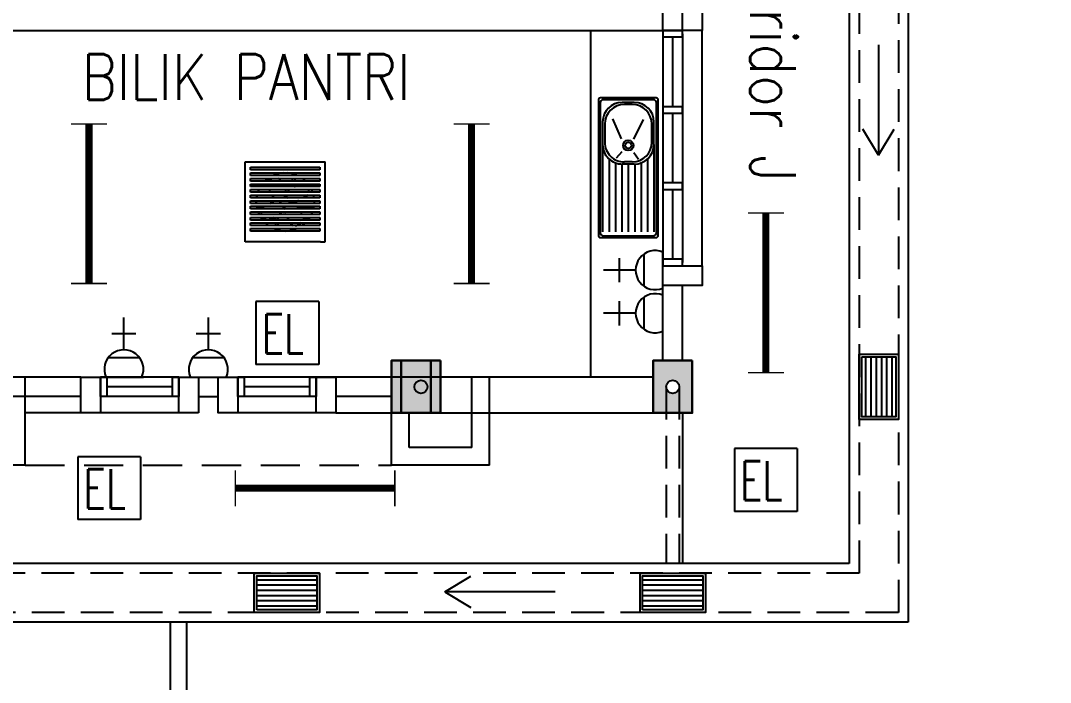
# Model space of a CAD drawing. Header units: inches. Extents: x 16928 to 514628, y -1471 to 241387.
# Drawn here: x 64228 to 72101, y 23425 to 28485 of the extents above; entities that cross this region are included whole.
import ezdxf
from ezdxf.enums import TextEntityAlignment as Align

# ---------------------------------------------------------------- set-up
doc = ezdxf.new("R2010")
doc.units = ezdxf.units.IN
doc.header["$MEASUREMENT"] = 0
doc.linetypes.add('DASHED2', pattern=[0.375, 0.25, -0.125])
doc.linetypes.add('HIDDEN', pattern=[0.375, 0.25, -0.125])
doc.layers.add('COLUMN', color=8, linetype='Continuous', lineweight=30)
doc.layers.add('t3', color=8, linetype='Continuous', lineweight=25)
for name, color, linetype in [('DOWNPIPE', 8, 'Continuous'), ('drain', 8, 'Continuous'), ('dxt_text', 4, 'Continuous'), ('Edges', 7, 'Continuous'), ('ELECT', 6, 'Continuous'), ('FITTING', 8, 'Continuous'), ('LW', 2, 'Continuous'), ('MSGRATING', 8, 'Continuous'), ('SAN', 8, 'Continuous'), ('SANITARY', 8, 'Continuous'), ('TB', 8, 'Continuous'), ('WALL', 1, 'Continuous'), ('WIN', 9, 'Continuous')]:
    doc.layers.add(name, color=color, linetype=linetype)
doc.styles.add('LAILA', font='romans.shx', dxfattribs={"width": 0.85})
doc.styles.add('ROMANS', font='ROMANS', dxfattribs={"width": 0.7})

# ---------------------------------------------------------------- blocks, each defined once
blk = doc.blocks.new('ARR')
at = {"layer": 'drain'}
for p, q in [((-2150568.8, -694433.7), (-2150768.5, -694314.1)), ((-2151412.9, -694433.7), (-2150568.8, -694433.7)), ((-2150568.8, -694433.7), (-2150768.5, -694553.3))]:
    blk.add_line(p, q, dxfattribs=at)
blk = doc.blocks.new('AW30')
at = {"layer": 'WALL'}
for points in [[(-2473393.4, -914141.5), (-2473243.4, -914141.5), (-2473243.4, -913866.5), (-2473393.4, -913866.5)], [(-2472643.4, -914141.5), (-2472493.4, -914141.5), (-2472493.4, -913866.5), (-2472643.4, -913866.5)]]:
    blk.add_lwpolyline(points, close=True, dxfattribs=at)
at = {"layer": 'WIN', "color": 1}
for p, q in [((-2473243.4, -913866.5), (-2472643.4, -913866.5)), ((-2473193.4, -913941.5), (-2472693.4, -913941.5)), ((-2473218.4, -914016.5), (-2472643.4, -914016.5))]:
    blk.add_line(p, q, dxfattribs=at)
at = {"layer": 'WIN', "color": 2}
blk.add_line((-2473243.4, -914141.5), (-2472643.4, -914141.5), dxfattribs=at)
at = {"layer": 'WIN', "color": 1}
for points in [[(-2473243.4, -914016.5), (-2473193.4, -914016.5), (-2473193.4, -913866.5), (-2473243.4, -913866.5)], [(-2472693.4, -914016.5), (-2472643.4, -914016.5), (-2472643.4, -913866.5), (-2472693.4, -913866.5)]]:
    blk.add_lwpolyline(points, close=True, dxfattribs=at)
blk = doc.blocks.new('Kit-sink')
at = {"layer": 'SAN'}
for p, q in [((0, 0), (0, -427)), ((1052, 15), (15, 15)), ((1028.5, 1.5), (38.5, 1.5)), ((1067, -427), (1067, 0)), ((13.5, -23.5), (13.5, -403.5)), ((355.5, -17.5), (183.5, -17.5)), ((339.5, -33.5), (199.5, -33.5)), ((355.5, -17.5), (1023.6, -17.5)), ((466.4, -66.5), (1023.6, -66.5)), ((1053.5, -403.5), (1053.5, -23.5)), ((164.8, -99.7), (316.1, -173.8)), ((417.9, -170.7), (467.3, -136.7)), ((496.2, -115.5), (1023.6, -115.5)), ((33.5, -167.5), (33.5, -259.5)), ((49.5, -183.5), (49.5, -243.5)), ((489.5, -183.5), (489.5, -243.5)), ((505.5, -164.5), (1023.6, -164.5)), ((505.5, -167.5), (505.5, -259.5)), ((505.5, -213.5), (1023.6, -213.5)), ((313, -266.5), (158.7, -331.3)), ((411.7, -263.4), (461.1, -306.6)), ((496.2, -311.5), (1023.6, -311.5)), ((505.5, -262.5), (1023.6, -262.5)), ((199.5, -393.5), (339.5, -393.5)), ((466.4, -360.5), (1023.6, -360.5)), ((15, -442), (1052, -442)), ((38.5, -428.5), (1028.5, -428.5)), ((183.5, -409.5), (355.5, -409.5)), ((355.5, -409.5), (1023.6, -409.5))]:
    blk.add_line(p, q, dxfattribs=at)
for radius in [40, 23.9]:
    blk.add_circle((362.5, -213.5), radius, dxfattribs=at)
for centre, radius, start, end in [((15, 0), 15, 90, 180), ((38.5, -23.5), 25, 90, 180), ((1028.5, -23.5), 25, 0, 90), ((1052, 0), 15, 0, 90), ((183.5, -167.5), 150, 90, 180), ((199.5, -183.5), 150, 90, 180), ((339.5, -183.5), 150, 0, 90), ((355.5, -167.5), 150, 0, 90), ((183.5, -259.5), 150, 180, 270), ((199.5, -243.5), 150, 180, 270), ((339.5, -243.5), 150, 270, 0), ((355.5, -259.5), 150, 270, 0), ((15, -427), 15, 180, 270), ((38.5, -403.5), 25, 180, 270), ((1028.5, -403.5), 25, 270, 0), ((1052, -427), 15, 270, 0)]:
    blk.add_arc(centre, radius, start, end, dxfattribs=at)
blk = doc.blocks.new('1 X 8W EL')
at = {"layer": 'ELECT', "color": 6}
for p, q in [((-240, 240), (-240, -240)), ((240, 240), (-240, 240)), ((240, 240), (240, -240)), ((240, -240), (-240, -240))]:
    blk.add_line(p, q, dxfattribs=at)
at = {"layer": 'ELECT', "color": 6, "style": 'ROMANS', "width": 0.7}
blk.add_text('EL', height=300, dxfattribs=at).set_placement((-196.2, -155.6))
blk = doc.blocks.new('YBC 1X36')
at = {"layer": 'FITTING', "color": 3}
for points, const_width in [([(-610, 137.6), (-610, -137.6)], 10.9), ([(610, 137.6), (610, -137.6)], 10.9), ([(-610, 0), (610, 0)], 54.6)]:
    blk.add_lwpolyline(points, dxfattribs=dict(at, const_width=const_width))
blk = doc.blocks.new('Exhaust Fan 8-Inch fr')
at = {"layer": 'Edges'}
for p, q in [((-5.91, 7.27), (5.91, 7.27)), ((-5.91, -4.54), (-5.91, 7.27)), ((-5.12, 6.08), (-5.12, 6.47)), ((-5.12, 6.47), (5.12, 6.47)), ((5.12, 6.47), (5.12, 6.08)), ((5.91, -4.54), (5.91, 7.27)), ((5.12, 6.08), (-5.12, 6.08)), ((-5.12, 5.26), (-5.12, 5.65)), ((-5.12, 5.65), (-0.31, 5.65)), ((-1.81, 5.26), (-5.12, 5.26)), ((-5.12, 4.43), (-5.12, 4.83)), ((-5.12, 4.83), (-2.54, 4.83)), ((-2.54, 4.83), (-3.05, 4.43)), ((-2.54, 4.83), (-1.91, 4.83)), ((-2.45, 4.51), (-1.91, 4.83)), ((-1.91, 4.83), (-0.99, 4.83)), ((-1.43, 5.42), (-1.81, 5.26)), ((-1.43, 5.26), (-1.81, 5.26)), ((-1.12, 5.54), (-1.43, 5.42)), ((-1.43, 5.42), (-1.43, 5.26)), ((-1.03, 5.26), (-1.43, 5.26)), ((-1.03, 5.56), (-1.12, 5.54)), ((-0.31, 5.65), (-1.03, 5.56)), ((-1.03, 5.56), (-1.03, 5.26)), ((1.03, 5.26), (-1.03, 5.26)), ((-0.9, 4.76), (-0.99, 4.83)), ((-0.99, 4.83), (1.03, 4.83)), ((-0.9, 4.76), (-0.72, 4.43)), ((-0.31, 5.65), (0.31, 5.65)), ((1.03, 5.56), (0.31, 5.65)), ((0.31, 5.65), (5.12, 5.65)), ((1.03, 5.56), (1.03, 5.26)), ((1.12, 5.54), (1.03, 5.56)), ((1.43, 5.26), (1.03, 5.26)), ((1.03, 4.83), (1.03, 4.43)), ((1.03, 4.83), (1.43, 4.83)), ((1.43, 5.42), (1.12, 5.54)), ((1.43, 5.42), (1.43, 5.26)), ((1.81, 5.26), (1.43, 5.42)), ((1.81, 5.26), (1.43, 5.26)), ((1.43, 4.83), (1.43, 4.43)), ((1.43, 4.83), (2.54, 4.83)), ((5.12, 5.26), (1.81, 5.26)), ((3.05, 4.43), (2.54, 4.83)), ((2.54, 4.83), (5.12, 4.83)), ((5.12, 5.65), (5.12, 5.26)), ((5.12, 4.83), (5.12, 4.43)), ((-3.05, 4.43), (-5.12, 4.43)), ((-5.12, 3.61), (-5.12, 4)), ((-5.12, 4), (-3.38, 4)), ((-3.69, 3.61), (-5.12, 3.61)), ((-5.12, 2.79), (-5.12, 3.18)), ((-5.12, 3.18), (-3.89, 3.18)), ((-3.89, 3.18), (-4.06, 2.79)), ((-3.89, 3.18), (-2.4, 3.18)), ((-3.38, 4), (-3.69, 3.61)), ((-2.65, 3.61), (-3.69, 3.61)), ((-3.38, 4), (-2.75, 4)), ((-2.52, 4.43), (-3.05, 4.43)), ((-2.71, 3.71), (-2.75, 4)), ((-2.75, 4), (-2.74, 4)), ((-2.7, 3.72), (-2.74, 4)), ((-2.74, 4), (-0.47, 4)), ((-2.7, 3.72), (-2.71, 3.71)), ((-2.65, 3.61), (-2.71, 3.71)), ((-2.64, 3.61), (-2.7, 3.72)), ((-2.64, 3.61), (-2.65, 3.61)), ((-0.24, 3.61), (-2.64, 3.61)), ((-2.52, 4.43), (-2.46, 4.51)), ((-2.51, 4.43), (-2.52, 4.43)), ((-2.51, 4.43), (-2.45, 4.51)), ((-0.72, 4.43), (-2.51, 4.43)), ((-2.45, 4.51), (-2.46, 4.51)), ((-2.18, 2.79), (-2.4, 3.18)), ((-2.4, 3.18), (-2.39, 3.18)), ((-2.16, 2.79), (-2.39, 3.18)), ((-2.39, 3.18), (0.01, 3.18)), ((1.03, 4.43), (-0.72, 4.43)), ((-0.47, 4), (-0.24, 3.61)), ((-0.47, 4), (1.03, 4)), ((1.03, 3.61), (-0.24, 3.61)), ((0.01, 3.18), (0.04, 3.13)), ((0.01, 3.18), (0.64, 3.18)), ((0.04, 3.13), (0.1, 2.79)), ((0.64, 3.18), (0.31, 2.79)), ((0.64, 3.18), (3.49, 3.18)), ((1.43, 4.43), (1.03, 4.43)), ((1.03, 4), (1.03, 3.61)), ((1.03, 4), (1.43, 4)), ((1.37, 3.61), (1.03, 3.61)), ((1.37, 3.61), (1.43, 3.64)), ((3.24, 3.61), (1.37, 3.61)), ((3.05, 4.43), (1.43, 4.43)), ((1.43, 4), (1.43, 3.64)), ((1.43, 3.64), (2.05, 4)), ((1.43, 4), (2.05, 4)), ((2.05, 4), (2.92, 4)), ((2.92, 4), (3.08, 3.89)), ((2.92, 4), (3.38, 4)), ((5.12, 4.43), (3.05, 4.43)), ((3.08, 3.89), (3.24, 3.61)), ((3.69, 3.61), (3.24, 3.61)), ((3.69, 3.61), (3.38, 4)), ((3.38, 4), (5.12, 4)), ((3.49, 3.18), (3.5, 3.15)), ((3.49, 3.18), (3.89, 3.18)), ((3.54, 2.79), (3.5, 3.15)), ((3.5, 3.15), (3.51, 3.14)), ((3.54, 2.79), (3.51, 3.14)), ((5.12, 3.61), (3.69, 3.61)), ((4.06, 2.79), (3.89, 3.18)), ((3.89, 3.18), (5.12, 3.18)), ((5.12, 4), (5.12, 3.61)), ((5.12, 3.18), (5.12, 2.79)), ((-4.06, 2.79), (-5.12, 2.79)), ((-5.12, 1.96), (-5.12, 2.36)), ((-5.12, 2.36), (-4.2, 2.36)), ((-4.25, 1.96), (-5.12, 1.96)), ((-5.12, 1.14), (-5.12, 1.53)), ((-5.12, 1.53), (-4.31, 1.53)), ((-4.31, 1.53), (-4.33, 1.36)), ((-4.31, 1.53), (-4.29, 1.53)), ((-4.29, 1.53), (-4.29, 1.14)), ((-4.29, 1.53), (-4.22, 1.53)), ((-4.22, 2.17), (-4.25, 1.96)), ((-4.22, 1.96), (-4.25, 1.96)), ((-4.2, 2.36), (-4.22, 2.17)), ((-4.22, 1.96), (-4.22, 2.17)), ((-1.63, 1.96), (-4.22, 1.96)), ((-4.22, 1.53), (-4.22, 1.52)), ((-4.22, 1.53), (-1.43, 1.53)), ((-4.2, 2.36), (-1.93, 2.36)), ((-2.18, 2.79), (-4.06, 2.79)), ((-2.16, 2.79), (-2.18, 2.79)), ((0.1, 2.79), (-2.16, 2.79)), ((-1.77, 2.08), (-1.93, 2.36)), ((-1.93, 2.36), (-1.91, 2.36)), ((-1.76, 2.09), (-1.91, 2.36)), ((-1.91, 2.36), (0.07, 2.36)), ((-1.76, 2.09), (-1.77, 2.08)), ((-1.77, 2.08), (-1.63, 1.96)), ((-1.76, 2.09), (-1.61, 1.96)), ((-1.61, 1.96), (-1.63, 1.96)), ((-0.35, 1.96), (-1.61, 1.96)), ((-1.43, 1.53), (-1.43, 1.52)), ((-1.43, 1.52), (-1.32, 1.53)), ((-1.43, 1.53), (-1.32, 1.53)), ((-1.32, 1.53), (-1.14, 1.53)), ((-1.14, 1.53), (-1.1, 1.52)), ((-1.14, 1.53), (-1.1, 1.53)), ((-1.1, 1.53), (-1.1, 1.52)), ((-1.1, 1.53), (-0.65, 1.53)), ((-0.67, 1.43), (-0.65, 1.53)), ((-0.65, 1.53), (0.61, 1.53)), ((-0.35, 1.96), (-0.33, 1.98)), ((0.31, 1.96), (-0.35, 1.96)), ((-0.33, 1.98), (-0.17, 2.04)), ((-0.17, 2.04), (-0.05, 2.05)), ((0, 2.1), (-0.05, 2.05)), ((-0.05, 2.05), (0, 2.06)), ((0.07, 2.36), (0, 2.1)), ((0, 2.06), (0.17, 2.03)), ((0.07, 2.36), (0.19, 2.36)), ((0.31, 2.79), (0.1, 2.79)), ((0.17, 2.03), (0.25, 1.99)), ((0.19, 2.36), (0.18, 2.29)), ((0.18, 2.29), (0.25, 1.99)), ((0.19, 2.36), (3.33, 2.36)), ((0.25, 1.99), (0.31, 1.96)), ((3.54, 2.79), (0.31, 2.79)), ((2.67, 1.96), (0.31, 1.96)), ((0.61, 1.53), (0.62, 1.49)), ((0.61, 1.53), (1.92, 1.53)), ((1.92, 1.53), (1.69, 1.4)), ((1.95, 1.53), (1.92, 1.52)), ((1.92, 1.53), (1.95, 1.53)), ((1.95, 1.53), (4.2, 1.53)), ((3.32, 2.34), (2.67, 1.96)), ((2.69, 1.96), (2.67, 1.96)), ((3.33, 2.33), (2.69, 1.96)), ((4.2, 1.96), (2.69, 1.96)), ((3.32, 2.34), (3.33, 2.36)), ((3.32, 2.34), (3.33, 2.33)), ((3.33, 2.33), (3.35, 2.36)), ((3.33, 2.36), (3.35, 2.36)), ((3.35, 2.36), (4.2, 2.36)), ((4.06, 2.79), (3.54, 2.79)), ((3.54, 2.79), (3.54, 2.79)), ((5.12, 2.79), (4.06, 2.79)), ((4.2, 2.34), (4.2, 2.36)), ((4.2, 2.36), (5.12, 2.36)), ((4.2, 2.34), (4.2, 2.33)), ((4.25, 1.96), (4.2, 2.33)), ((4.2, 2.33), (4.2, 1.96)), ((4.25, 1.96), (4.2, 1.96)), ((4.2, 1.52), (4.2, 1.53)), ((4.2, 1.53), (4.29, 1.53)), ((5.12, 1.96), (4.25, 1.96)), ((4.29, 1.53), (4.29, 1.14)), ((4.29, 1.53), (4.31, 1.53)), ((4.33, 1.36), (4.31, 1.53)), ((4.31, 1.53), (5.12, 1.53)), ((5.12, 2.36), (5.12, 1.96)), ((5.12, 1.53), (5.12, 1.14)), ((-4.3, 1.14), (-5.12, 1.14)), ((-5.12, 0.32), (-5.12, 0.71)), ((-5.12, 0.71), (-4.25, 0.71)), ((-4.19, 0.32), (-5.12, 0.32)), ((-4.33, 1.36), (-4.3, 1.14)), ((-4.29, 1.14), (-4.3, 1.14)), ((-2.3, 1.14), (-4.29, 1.14)), ((-4.25, 0.71), (-4.22, 0.55)), ((-4.25, 0.71), (-3.04, 0.71)), ((-4.22, 1.52), (-1.43, 1.52)), ((-4.22, 0.65), (-3.16, 0.65)), ((-4.22, 0.55), (-4.22, 0.65)), ((-4.22, 0.55), (-4.19, 0.32)), ((-3.53, 0.32), (-4.19, 0.32)), ((-3.37, 0.52), (-3.53, 0.32)), ((-0.3, 0.32), (-3.53, 0.32)), ((-3.37, 0.52), (-3.16, 0.65)), ((-3.16, 0.65), (-3.04, 0.71)), ((-3.04, 0.71), (-0.26, 0.71)), ((-2.3, 1.14), (-1.74, 1.46)), ((-0.61, 1.14), (-2.3, 1.14)), ((-1.74, 1.46), (-1.43, 1.52)), ((-1.43, 1.52), (-1.43, 1.52)), ((-1.1, 1.52), (-0.72, 1.42)), ((-0.72, 1.42), (-0.66, 1.37)), ((-0.66, 1.37), (-0.67, 1.43)), ((-0.65, 1.26), (-0.66, 1.37)), ((-0.61, 1.14), (-0.65, 1.26)), ((0.57, 1.14), (-0.61, 1.14)), ((-0.3, 0.32), (-0.23, 0.57)), ((-0.29, 0.32), (-0.3, 0.32)), ((-0.29, 0.32), (-0.27, 0.37)), ((-0.13, 0.32), (-0.29, 0.32)), ((-0.27, 0.37), (-0.22, 0.56)), ((-0.27, 0.37), (-0.12, 0.35)), ((-0.22, 0.56), (-0.26, 0.71)), ((-0.23, 0.57), (-0.26, 0.71)), ((-0.26, 0.71), (-0.26, 0.71)), ((-0.26, 0.71), (-0.01, 0.71)), ((-0.23, 0.57), (-0.22, 0.56)), ((-0.13, 0.32), (-0.12, 0.35)), ((-0.12, 0.32), (-0.13, 0.32)), ((-0.12, 0.32), (-0.01, 0.7)), ((-0.12, 0.35), (-0.02, 0.69)), ((1.97, 0.32), (-0.12, 0.32)), ((-0.02, 0.69), (-0.01, 0.71)), ((-0.01, 0.7), (-0.02, 0.69)), ((-0.01, 0.7), (0, 0.71)), ((-0.01, 0.71), (0, 0.71)), ((0, 0.71), (1.75, 0.71)), ((0.6, 1.22), (0.57, 1.14)), ((0.62, 1.14), (0.57, 1.14)), ((0.63, 1.39), (0.6, 1.22)), ((0.67, 1.44), (0.62, 1.49)), ((0.62, 1.49), (0.62, 1.48)), ((0.68, 1.43), (0.62, 1.48)), ((0.62, 1.48), (0.63, 1.39)), ((0.84, 1.19), (0.62, 1.14)), ((1.03, 1.14), (0.62, 1.14)), ((1.16, 1.31), (0.67, 1.44)), ((0.67, 1.44), (0.68, 1.43)), ((1.02, 1.34), (0.68, 1.43)), ((0.99, 1.15), (0.84, 1.19)), ((0.99, 1.15), (1.02, 1.34)), ((1.03, 1.14), (0.99, 1.15)), ((1.17, 1.3), (1.02, 1.34)), ((1.2, 1.14), (1.03, 1.14)), ((1.69, 1.4), (1.16, 1.31)), ((1.16, 1.31), (1.17, 1.3)), ((1.22, 1.31), (1.17, 1.3)), ((1.22, 1.31), (1.2, 1.14)), ((1.43, 1.14), (1.2, 1.14)), ((1.43, 1.34), (1.22, 1.31)), ((1.7, 1.39), (1.43, 1.34)), ((1.43, 1.34), (1.43, 1.14)), ((4.29, 1.14), (1.43, 1.14)), ((1.69, 1.4), (1.7, 1.39)), ((1.92, 1.52), (1.7, 1.39)), ((1.75, 0.71), (1.78, 0.65)), ((1.75, 0.71), (4.25, 0.71)), ((1.78, 0.65), (4.2, 0.65)), ((1.78, 0.65), (1.97, 0.32)), ((1.92, 1.52), (4.2, 1.52)), ((4.19, 0.32), (1.97, 0.32)), ((4.19, 0.32), (4.2, 0.38)), ((5.12, 0.32), (4.19, 0.32)), ((4.2, 0.38), (4.25, 0.71)), ((4.2, 0.65), (4.2, 0.38)), ((4.25, 0.71), (5.12, 0.71)), ((4.3, 1.14), (4.29, 1.14)), ((4.3, 1.14), (4.33, 1.36)), ((5.12, 1.14), (4.3, 1.14)), ((5.12, 0.71), (5.12, 0.32)), ((-5.12, -0.51), (-5.12, -0.11)), ((-5.12, -0.11), (-4.04, -0.11)), ((-3.87, -0.51), (-5.12, -0.51)), ((-5.12, -1.33), (-5.12, -0.94)), ((-5.12, -0.94), (-3.65, -0.94)), ((-3.35, -1.33), (-5.12, -1.33)), ((-4.04, -0.11), (-4.02, -0.14)), ((-4.04, -0.11), (-3.57, -0.11)), ((-4.02, -0.14), (-3.57, -0.14)), ((-4.02, -0.14), (-3.87, -0.51)), ((-3.43, -0.51), (-3.87, -0.51)), ((-3.65, -0.94), (-3.57, -1.04)), ((-3.65, -0.94), (-3.18, -0.94)), ((-3.57, -0.11), (-3.57, -0.14)), ((-3.57, -0.11), (-0.52, -0.11)), ((-3.57, -0.14), (-3.56, -0.29)), ((-3.57, -1.04), (-3.12, -1.04)), ((-3.57, -1.04), (-3.35, -1.33)), ((-3.56, -0.29), (-3.43, -0.51)), ((-1, -0.51), (-3.43, -0.51)), ((-2.71, -1.33), (-3.35, -1.33)), ((-3.13, -1.03), (-3.18, -0.94)), ((-3.18, -0.94), (-1.75, -0.94)), ((-2.71, -1.33), (-3.13, -1.03)), ((-3.13, -1.03), (-3.12, -1.04)), ((-2.71, -1.33), (-3.12, -1.04)), ((-3.12, -1.04), (-3.12, -1.04)), ((-2.34, -1.28), (-2.71, -1.33)), ((-2.71, -1.33), (-2.71, -1.33)), ((-2.65, -1.33), (-2.71, -1.33)), ((-2.71, -1.33), (-2.71, -1.33)), ((-2.33, -1.29), (-2.65, -1.33)), ((-1.43, -1.33), (-2.65, -1.33)), ((-1.75, -0.94), (-2.34, -1.28)), ((-2.34, -1.28), (-2.33, -1.29)), ((-1.91, -1.04), (-2.33, -1.29)), ((-1.72, -0.94), (-1.91, -1.04)), ((-1.91, -1.04), (-1.43, -1.04)), ((-1.75, -0.94), (-1.72, -0.94)), ((-1.72, -0.94), (-1.43, -0.94)), ((-1.43, -0.94), (-1.43, -1.04)), ((-1.43, -0.94), (-1.03, -0.94)), ((-1.43, -1.04), (-1.43, -1.33)), ((-1.03, -1.33), (-1.43, -1.33)), ((-1.03, -1.33), (-1.03, -0.94)), ((-1.03, -0.94), (0.29, -0.94)), ((0.51, -1.33), (-1.03, -1.33)), ((-0.7, -0.33), (-1, -0.51)), ((-0.97, -0.51), (-1, -0.51)), ((-0.7, -0.35), (-0.97, -0.51)), ((0.04, -0.51), (-0.97, -0.51)), ((-0.7, -0.35), (-0.5, -0.11)), ((-0.7, -0.33), (-0.52, -0.11)), ((-0.7, -0.33), (-0.7, -0.35)), ((-0.52, -0.11), (-0.5, -0.11)), ((-0.5, -0.11), (-0.1, -0.11)), ((-0.07, -0.33), (-0.1, -0.11)), ((-0.1, -0.11), (-0.09, -0.11)), ((-0.05, -0.32), (-0.09, -0.11)), ((-0.09, -0.11), (2.22, -0.11)), ((-0.05, -0.32), (-0.07, -0.33)), ((0.04, -0.51), (-0.07, -0.33)), ((0.05, -0.51), (-0.05, -0.32)), ((0.05, -0.51), (0.04, -0.51)), ((2.45, -0.51), (0.05, -0.51)), ((0.51, -1.33), (0.29, -0.94)), ((0.29, -0.94), (0.3, -0.94)), ((0.53, -1.33), (0.3, -0.94)), ((0.3, -0.94), (2.69, -0.94)), ((0.53, -1.33), (0.51, -1.33)), ((2.7, -1.33), (0.53, -1.33)), ((2.22, -0.11), (2.24, -0.14)), ((2.22, -0.11), (4.04, -0.11)), ((2.24, -0.14), (4.02, -0.14)), ((2.24, -0.14), (2.45, -0.51)), ((3.87, -0.51), (2.45, -0.51)), ((2.69, -0.94), (2.7, -1.04)), ((2.69, -0.94), (3.65, -0.94)), ((2.7, -1.04), (3.57, -1.04)), ((2.7, -1.04), (2.73, -1.29)), ((2.73, -1.29), (2.7, -1.33)), ((3.35, -1.33), (2.7, -1.33)), ((3.35, -1.33), (3.57, -1.04)), ((5.12, -1.33), (3.35, -1.33)), ((3.57, -1.04), (3.65, -0.94)), ((3.65, -0.94), (5.12, -0.94)), ((3.87, -0.51), (4.02, -0.14)), ((5.12, -0.51), (3.87, -0.51)), ((4.02, -0.14), (4.04, -0.11)), ((4.04, -0.11), (5.12, -0.11)), ((5.12, -0.11), (5.12, -0.51)), ((5.12, -0.94), (5.12, -1.33)), ((-5.12, -2.15), (-5.12, -1.76)), ((-5.12, -1.76), (-2.99, -1.76)), ((-2.47, -2.15), (-5.12, -2.15)), ((-5.12, -2.98), (-5.12, -2.58)), ((-5.12, -2.58), (-1.7, -2.58)), ((5.12, -2.98), (-5.12, -2.98)), ((-2.99, -1.76), (-2.47, -2.15)), ((-2.99, -1.76), (-1.43, -1.76)), ((-1.43, -2.15), (-2.47, -2.15)), ((-1.7, -2.58), (-1.43, -2.69)), ((-1.7, -2.58), (-1.43, -2.58)), ((-1.43, -1.76), (-1.43, -2.15)), ((-1.43, -1.76), (-1.03, -1.76)), ((-1.03, -2.15), (-1.43, -2.15)), ((-1.43, -2.58), (-1.43, -2.69)), ((-1.43, -2.58), (-1.03, -2.58)), ((-1.43, -2.69), (-1.12, -2.82)), ((-1.12, -2.82), (-1.03, -2.83)), ((-1.03, -2.15), (-1.03, -1.76)), ((-1.03, -1.76), (0.76, -1.76)), ((1.03, -2.15), (-1.03, -2.15)), ((-1.03, -2.83), (-1.03, -2.58)), ((-1.03, -2.58), (1.03, -2.58)), ((-1.03, -2.83), (0, -2.97)), ((0, -2.97), (1.03, -2.83)), ((0.88, -1.96), (0.76, -1.76)), ((0.76, -1.76), (0.78, -1.76)), ((0.89, -1.95), (0.78, -1.76)), ((0.78, -1.76), (2.35, -1.76)), ((0.89, -1.95), (0.88, -1.96)), ((0.88, -1.96), (1.03, -2.08)), ((0.89, -1.95), (1.15, -2.15)), ((1.03, -2.08), (1.03, -2.15)), ((1.03, -2.08), (1.13, -2.15)), ((1.13, -2.15), (1.03, -2.15)), ((1.03, -2.58), (1.03, -2.83)), ((1.03, -2.58), (1.43, -2.58)), ((1.03, -2.83), (1.12, -2.82)), ((1.12, -2.82), (1.43, -2.69)), ((1.15, -2.15), (1.13, -2.15)), ((1.49, -2.15), (1.15, -2.15)), ((1.43, -2.58), (1.43, -2.69)), ((1.43, -2.69), (1.7, -2.58)), ((1.43, -2.58), (1.7, -2.58)), ((1.49, -2.15), (1.7, -2.14)), ((1.56, -2.15), (1.49, -2.15)), ((1.56, -2.15), (1.69, -2.14)), ((2.47, -2.15), (1.56, -2.15)), ((1.7, -2.14), (1.69, -2.14)), ((2.35, -1.76), (1.7, -2.14)), ((1.7, -2.58), (5.12, -2.58)), ((2.35, -1.76), (2.99, -1.76)), ((2.47, -2.15), (2.99, -1.76)), ((5.12, -2.15), (2.47, -2.15)), ((2.99, -1.76), (5.12, -1.76)), ((5.12, -1.76), (5.12, -2.15)), ((5.12, -2.58), (5.12, -2.98)), ((5.21, -4.54), (-5.91, -4.54)), ((5.21, -4.54), (5.72, -4.54)), ((5.72, -4.54), (5.91, -4.54))]:
    blk.add_line(p, q, dxfattribs=at)
blk = doc.blocks.new('Exhaust Fan 15TGQZ')
at = {"xscale": 51.69785126039847, "yscale": 51.69785126039847, "zscale": 51.69785126039847}
blk.add_blockref('Exhaust Fan 8-Inch fr', (-310.2, -400.5), dxfattribs=at)
blk = doc.blocks.new('13A SSO 800mm')
at = {"layer": 'ELECT', "color": 6}
for p, q in [((-89.7, 289), (-89.7, 535.9)), ((-182.3, 412.5), (2.9, 412.5)), ((-239.4, 80.7), (60, 80.7))]:
    blk.add_line(p, q, dxfattribs=at)
blk.add_arc((-89.7, 139.3), 149.7, 336.97635, 203.02365, dxfattribs=at)
at = {"layer": 'TB', "color": 6, "linetype": 'Continuous'}
blk.add_line((31.7, 226.8), (-211.1, 226.8), dxfattribs=at)

msp = doc.modelspace()

# ---------------------------------------------------------------- hatches: boundary and pattern name
at = {"layer": 'COLUMN'}
h = msp.add_hatch(color=256, dxfattribs=at)
h.paths.add_polyline_path([(67138.6, 25885.5), (67288.6, 25885.5), (67288.6, 25735.5, 0.414214), (67238.6, 25685.5), (67138.6, 25685.5)])
h.paths.add_polyline_path([(67138.6, 25685.5), (67238.6, 25685.5, 0.414214), (67288.6, 25635.5), (67288.6, 25485.5), (67138.6, 25485.5)])
h.paths.add_polyline_path([(67288.6, 25635.5, 0.414214), (67338.6, 25685.5), (67438.6, 25685.5), (67438.6, 25485.5), (67288.6, 25485.5)])
h.paths.add_polyline_path([(67288.6, 25885.5), (67438.6, 25885.5), (67438.6, 25685.5), (67338.6, 25685.5, 0.414214), (67288.6, 25735.5)])
h = msp.add_hatch(color=256, dxfattribs=at)
h.paths.add_polyline_path([(69063.6, 25885.5), (69213.6, 25885.5), (69213.6, 25735.5, 0.414214), (69163.6, 25685.5), (69063.6, 25685.5)])
h.paths.add_polyline_path([(69063.6, 25685.5), (69163.6, 25685.5, 0.414214), (69213.6, 25635.5), (69213.6, 25485.5), (69063.6, 25485.5)])
h.paths.add_polyline_path([(69213.6, 25635.5, 0.414214), (69263.6, 25685.5), (69363.6, 25685.5), (69363.6, 25485.5), (69213.6, 25485.5)])
h.paths.add_polyline_path([(69213.6, 25885.5), (69363.6, 25885.5), (69363.6, 25685.5), (69263.6, 25685.5, 0.414214), (69213.6, 25735.5)])

# ---------------------------------------------------------------- linework, layer by layer
for points in [[(67363.6, 25885.5), (67063.6, 25885.5), (67063.6, 25485.5), (67363.6, 25485.5)], [(67438.6, 25885.5), (67138.6, 25885.5), (67138.6, 25485.5), (67438.6, 25485.5)], [(69363.6, 25885.5), (69063.6, 25885.5), (69063.6, 25485.5), (69363.6, 25485.5)]]:
    msp.add_lwpolyline(points, close=True, dxfattribs=at)
msp.add_solid([(67363.6, 25885.5), (67063.6, 25885.5), (67363.6, 25485.5), (67063.6, 25485.5)], dxfattribs=at)
at = {"layer": 'DOWNPIPE', "linetype": 'HIDDEN', "ltscale": 1000}
for p, q in [((69163.6, 25685.5), (69163.6, 24335.5)), ((69263.6, 25685.5), (69263.6, 24335.5))]:
    msp.add_line(p, q, dxfattribs=at)
at = {"layer": 'DOWNPIPE'}
for centre in [(67288.6, 25685.5), (69213.6, 25685.5)]:
    msp.add_circle(centre, 50, dxfattribs=at)
at = {"layer": 'drain', "linetype": 'DASHED2', "ltscale": 1000}
for points in [[(55863.6, 60410.5), (66938.6, 60410.5), (66938.6, 57910.5), (70938.6, 57910.5), (70938.6, 42460.5), (68938.6, 42460.5), (68938.6, 39485.5), (72438.6, 39485.5), (72438.6, 30960.5), (70938.6, 30960.5), (70938.6, 23960.5), (45988.6, 23960.5), (45988.6, 34410.5)], [(55863.6, 60110.5), (66638.6, 60110.5), (66638.6, 57610.5), (70638.6, 57610.5), (70638.6, 42760.5), (68638.6, 42760.5), (68638.6, 39185.5), (72138.6, 39185.5), (72138.6, 31260.5), (70638.6, 31260.5), (70638.6, 24260.5), (46288.6, 24260.5), (46288.6, 34110.5)]]:
    msp.add_lwpolyline(points, dxfattribs=at)
at = {"layer": 'dxt_text'}
msp.add_line((69288.6, 25485.5), (69288.6, 24335.5), dxfattribs=at)
at = {"layer": 'LW'}
for p, q in [((70563.6, 31335.5), (70563.6, 24335.5)), ((71013.6, 30885.5), (71013.6, 23885.5)), ((68586.1, 28410.5), (68586.1, 25760.5)), ((69438.6, 26610.5), (69438.6, 28410.5)), ((70563.6, 24335.5), (59313.6, 24335.5)), ((71013.6, 23885.5), (63063.6, 23885.5)), ((65374, 21860.5), (65374, 23885.5)), ((65499, 21735.5), (65499, 23885.5))]:
    msp.add_line(p, q, dxfattribs=at)
at = {"layer": 'LW', "linetype": 'HIDDEN', "ltscale": 1200}
msp.add_line((64263.6, 25085.5), (67063.6, 25085.5), dxfattribs=at)
at = {"layer": 'MSGRATING'}
for p, q in [((70688.6, 25915.5), (70688.6, 25455.5)), ((70728.6, 25915.5), (70728.6, 25455.5)), ((70768.6, 25915.5), (70768.6, 25455.5)), ((70808.6, 25915.5), (70808.6, 25455.5)), ((70848.6, 25915.5), (70848.6, 25455.5)), ((70888.6, 25915.5), (70888.6, 25455.5)), ((66033.6, 24210.5), (66493.6, 24210.5)), ((66033.6, 24170.5), (66493.6, 24170.5)), ((68983.6, 24210.5), (69443.6, 24210.5)), ((68983.6, 24170.5), (69443.6, 24170.5)), ((66033.6, 24130.5), (66493.6, 24130.5)), ((68983.6, 24130.5), (69443.6, 24130.5)), ((66033.6, 24090.5), (66493.6, 24090.5)), ((66033.6, 24050.5), (66493.6, 24050.5)), ((68983.6, 24090.5), (69443.6, 24090.5)), ((68983.6, 24050.5), (69443.6, 24050.5)), ((66033.6, 24010.5), (66493.6, 24010.5)), ((68983.6, 24010.5), (69443.6, 24010.5))]:
    msp.add_line(p, q, dxfattribs=at)
for points in [[(70638.6, 25935.5), (70938.6, 25935.5), (70938.6, 25435.5), (70638.6, 25435.5)], [(70658.6, 25915.5), (70918.6, 25915.5), (70918.6, 25455.5), (70658.6, 25455.5)], [(66013.6, 23960.5), (66013.6, 24260.5), (66513.6, 24260.5), (66513.6, 23960.5)], [(68963.6, 23960.5), (68963.6, 24260.5), (69463.6, 24260.5), (69463.6, 23960.5)], [(66033.6, 23980.5), (66033.6, 24240.5), (66493.6, 24240.5), (66493.6, 23980.5)], [(68983.6, 23980.5), (68983.6, 24240.5), (69443.6, 24240.5), (69443.6, 23980.5)]]:
    msp.add_lwpolyline(points, close=True, dxfattribs=at)
at = {"layer": 'WALL'}
for p, q in [((69138.6, 28410.5), (69138.6, 29485.5)), ((69288.6, 28410.5), (69288.6, 29485.5)), ((63138.6, 28410.5), (69288.6, 28410.5)), ((69138.6, 25885.5), (69138.6, 26610.5)), ((69288.6, 25885.5), (69288.6, 26460.5)), ((64688.6, 25760.5), (63138.6, 25760.5)), ((64263.6, 25085.5), (64263.6, 25760.5)), ((65438.6, 25760.5), (65888.6, 25760.5)), ((69063.6, 25760.5), (66488.6, 25760.5)), ((67678.6, 25220.5), (67678.6, 25760.5)), ((67813.6, 25085.5), (67813.6, 25760.5)), ((64688.6, 25610.5), (63138.6, 25610.5)), ((65588.6, 25610.5), (65738.6, 25610.5)), ((67063.6, 25610.5), (66638.6, 25610.5)), ((67063.6, 25085.5), (67063.6, 25485.5)), ((67198.6, 25220.5), (67198.6, 25490.5)), ((67363.6, 25485.5), (69063.6, 25485.5)), ((67678.6, 25220.5), (67198.6, 25220.5)), ((64263.6, 25085.5), (63063.6, 25085.5)), ((67813.6, 25085.5), (67063.6, 25085.5))]:
    msp.add_line(p, q, dxfattribs=at)
for points in [[(69138.6, 28410.5), (69138.6, 28560.5), (69438.6, 28560.5), (69438.6, 28410.5)], [(69138.6, 26460.5), (69138.6, 26610.5), (69438.6, 26610.5), (69438.6, 26460.5)]]:
    msp.add_lwpolyline(points, close=True, dxfattribs=at)
at = {"layer": 'WIN'}
for p, q in [((69138.6, 28410.5), (69138.6, 26610.5)), ((69213.6, 27827.1), (69213.6, 28360.5)), ((69288.6, 28385.5), (69288.6, 26635.5)), ((69213.6, 27243.8), (69213.6, 27777.1)), ((69213.6, 26660.5), (69213.6, 27193.8)), ((64688.6, 25485.5), (64263.6, 25485.5)), ((66638.6, 25485.5), (67063.6, 25485.5))]:
    msp.add_line(p, q, dxfattribs=at)
for points in [[(69288.6, 28360.5), (69288.6, 28410.5), (69138.6, 28410.5), (69138.6, 28360.5)], [(69288.6, 27777.1), (69288.6, 27827.1), (69138.6, 27827.1), (69138.6, 27777.1)], [(69288.6, 27193.8), (69288.6, 27243.8), (69138.6, 27243.8), (69138.6, 27193.8)], [(69288.6, 26610.5), (69288.6, 26660.5), (69138.6, 26660.5), (69138.6, 26610.5)]]:
    msp.add_lwpolyline(points, close=True, dxfattribs=at)

# ---------------------------------------------------------------- block references
msp.add_blockref('Exhaust Fan 15TGQZ', (66561.7, 27429.8))
at = {"layer": 'drain'}
for p, rotation in [((765219.6, -2123112.1), 270), ((-2083097.8, -670316.6), 180)]:
    msp.add_blockref('ARR', p, dxfattribs=dict(at, rotation=rotation))
at = {"layer": 'dxt_text', "rotation": 270}
for p in [(64751.1, 27085.5), (67676.1, 27085.5), (69926.1, 26404.2)]:
    msp.add_blockref('YBC 1X36', p, dxfattribs=at)
at = {"layer": 'dxt_text'}
for name, p in [('1 X 8W EL', (66267.7, 26096.8)), ('1 X 8W EL', (69926.1, 24973.3)), ('1 X 8W EL', (64906.1, 24910.5)), ('YBC 1X36', (66479.2, 24910.5))]:
    msp.add_blockref(name, p, dxfattribs=at)
at = {"layer": 'SANITARY', "rotation": 270}
msp.add_blockref('Kit-sink', (69087.6, 27893.9), dxfattribs=at)
at = {"layer": 'TB', "color": 6, "linetype": 'Continuous', "rotation": 90}
for p in [(69219.3, 26667.3), (69219.3, 26337.7)]:
    msp.add_blockref('13A SSO 800mm', p, dxfattribs=at)
at = {"layer": 'TB', "color": 6, "linetype": 'Continuous'}
for p in [(65107.6, 25679.8), (65753.3, 25679.8)]:
    msp.add_blockref('13A SSO 800mm', p, dxfattribs=at)
at = {"layer": 'WIN', "xscale": -1}
for p in [(-2407804.8, 939627), (-2406754.8, 939627)]:
    msp.add_blockref('AW30', p, dxfattribs=at)

# ---------------------------------------------------------------- texts
at = {"layer": 'LW', "insert": (70155.9, 29254), "char_height": 350, "attachment_point": 1, "rotation": 270, "style": 'LAILA'}
msp.add_mtext_dynamic_manual_height_columns('Corridor J', width=3371.89, gutter_width=1750, heights=[0], dxfattribs=at)
at = {"layer": 't3', "style": 'LAILA', "width": 0.85}
msp.add_text('BILIK PANTRI', height=350, dxfattribs=at).set_placement((64697.2, 28229), align=Align.TOP_LEFT)

doc.saveas('drawing.dxf')
